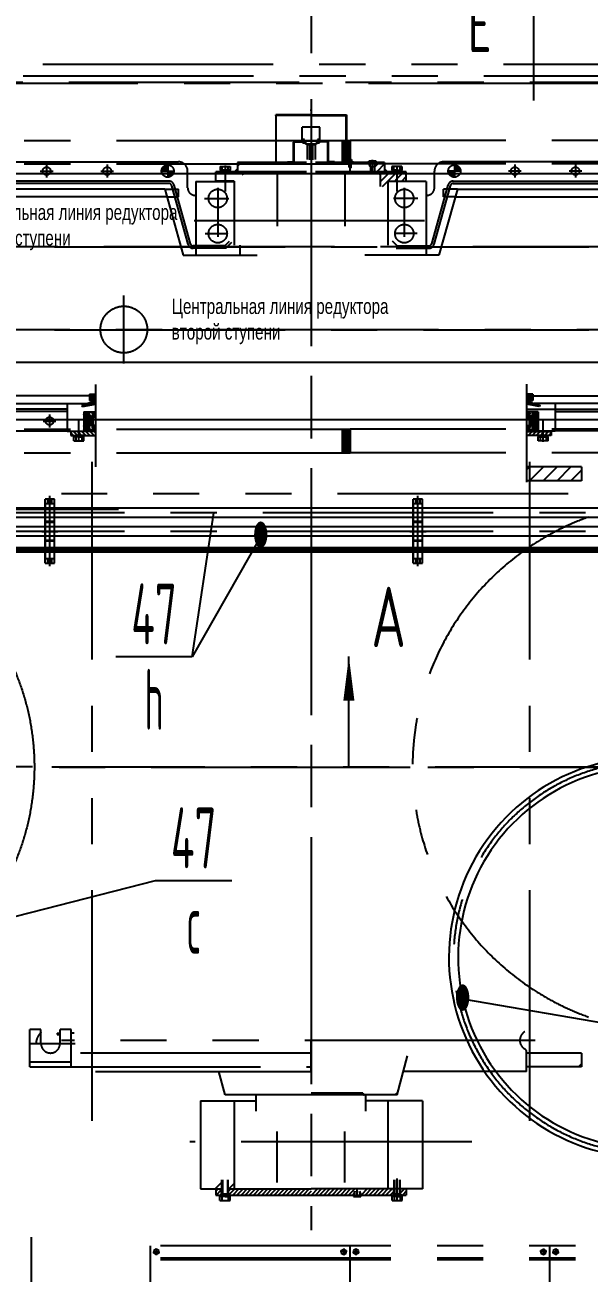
# Model space of a CAD drawing. Header units: millimetres. Extents: x 0 to 25200, y 0 to 17820.
# Drawn here: x 8432 to 10268, y 9320 to 13380 of the extents above; entities that cross this region are included whole.
import ezdxf
from ezdxf.enums import TextEntityAlignment as Align

# ---------------------------------------------------------------- set-up
doc = ezdxf.new("R2010")
doc.units = ezdxf.units.MM
doc.header["$LTSCALE"] = 600
doc.linetypes.add('G', pattern=[2, 1.25, -0.25, 0.25, -0.25])
doc.linetypes.add('K', pattern=[2.5, 1.25, -0.25, 0.25, -0.25, 0.25, -0.25])
for name, color, linetype in [('01', 7, 'Continuous'), ('02', 1, 'Continuous'), ('05', 4, 'G'), ('07', 6, 'K'), ('11', 3, 'Continuous')]:
    doc.layers.add(name, color=color, linetype=linetype)
doc.styles.get("Standard").update_dxf_attribs({"font": 'isocp', "width": 0.707, "bigfont": 'intecad.shx'})

# ---------------------------------------------------------------- blocks, each defined once
blk = doc.blocks.new('*U555')
at = {"layer": '01'}
for p, q in [((0, 8.8), (-8, 4.2)), ((-8, 4.2), (-8, 0)), ((-8, -4.2), (-8, 0)), ((8, 4.2), (0, 8.8)), ((8, 0), (8, 4.2)), ((8, 0), (8, -4.2)), ((0, -8.8), (-8, -4.2)), ((8, -4.2), (0, -8.8))]:
    blk.add_line(p, q, dxfattribs=at)
at = {"layer": '05'}
for p, q in [((-9.9, 0), (9.3, 0)), ((0, -10.6), (0, 10.2))]:
    blk.add_line(p, q, dxfattribs=at)

msp = doc.modelspace()

# ---------------------------------------------------------------- hatches: boundary and pattern name
at = {"layer": '02', "linetype": 'Continuous'}
h = msp.add_hatch(dxfattribs=at)
h.set_pattern_fill('_USER', color=1, scale=5, angle=315, style=0, double=1, pattern_type=0)
h.set_pattern_definition([(315, (3295.5616, 15905.7517), (3.535534, 3.535534), []), (45, (3295.5616, 15905.7517), (-3.535534, 3.535534), [])])
h.paths.add_polyline_path([(9489.754, 12985.599), (9464.754, 12959.866), (9464.754, 12928.196), (9486.966, 12928.196), (9489.754, 12931.065)])
h.paths.add_polyline_path([(9489.754, 12985.599), (9489.754, 13004.196), (9464.754, 13004.196), (9464.754, 12959.866)])
h = msp.add_hatch(dxfattribs=at)
h.set_pattern_fill('_USER', color=1, scale=5, angle=315, style=0, double=1, pattern_type=0)
h.set_pattern_definition([(315, (3295.5616, 14966.2517), (3.535534, 3.535534), []), (45, (3295.5616, 14966.2517), (-3.535534, 3.535534), [])])
h.paths.add_polyline_path([(9489.754, 12046.099), (9464.754, 12020.366), (9464.754, 11988.696), (9486.966, 11988.696), (9489.754, 11991.565)])
h.paths.add_polyline_path([(9489.754, 12046.099), (9489.754, 12064.696), (9464.754, 12064.696), (9464.754, 12020.366)])
at = {"layer": '07', "linetype": 'K'}
h = msp.add_hatch(color=6, dxfattribs=at)
h.paths.add_polyline_path([(8876.454, 12904.596), (8896.454, 12904.596), (8896.454, 12924.596, 0.41421356)])
h.paths.add_polyline_path([(8896.454, 12884.596, 0.41421356), (8916.454, 12904.596), (8896.454, 12904.596)])
for points in [[(9114.079, 12902.196), (9123.454, 12912.196), (9123.454, 12902.196)], [(9611.83, 12902.196), (9602.454, 12902.196), (9602.454, 12912.196)], [(9137.954, 12892.294), (9137.954, 12902.196), (9150.248, 12902.196)], [(9576.81, 12902.196), (9587.954, 12902.196), (9587.954, 12891.923)]]:
    msp.add_hatch(color=6, dxfattribs=at).paths.add_polyline_path(points)
h = msp.add_hatch(color=6, dxfattribs=at)
h.paths.add_polyline_path([(9849.454, 12904.596), (9829.454, 12904.596), (9829.454, 12924.596, -0.41421356)])
h.paths.add_polyline_path([(9829.454, 12884.596, -0.41421356), (9809.454, 12904.596), (9829.454, 12904.596)])
h = msp.add_hatch(color=6, dxfattribs=at)
h.paths.add_polyline_path([(8581.496, 12057.896), (8581.496, 12058.396), (8607.454, 12058.396), (8607.454, 12057.896)])
h.paths.add_polyline_path([(8607.454, 12057.896), (8607.454, 12058.396), (8623.304, 12058.396), (8623.304, 12057.896)])
h = msp.add_hatch(color=6, dxfattribs=at)
h.paths.add_polyline_path([(10144.413, 12057.896), (10144.413, 12058.396), (10118.454, 12058.396), (10118.454, 12057.896)])
h.paths.add_polyline_path([(10118.454, 12057.896), (10118.454, 12058.396), (10102.604, 12058.396), (10102.604, 12057.896)])

# ---------------------------------------------------------------- linework, layer by layer
at = {"layer": '01'}
for p, q in [((9464.754, 13004.196), (9464.754, 12928.196)), ((9489.754, 13004.196), (9489.754, 12928.196)), ((9464.754, 12064.696), (9464.754, 11988.696)), ((9489.754, 12064.696), (9489.754, 11988.696)), ((9486.035, 10966.196), (9686.035, 10966.196))]:
    msp.add_line(p, q, dxfattribs=at)
at = {"layer": '01', "color": 7, "linetype": 'Continuous'}
for p, q in [((8497.873, 11629.153), (8497.873, 11837.772)), ((8527.873, 11837.772), (8497.873, 11837.772)), ((8497.873, 11822.772), (8497.873, 11765.772)), ((8527.873, 11822.772), (8497.873, 11822.772)), ((8505.873, 11822.772), (8505.873, 11837.772)), ((8512.873, 11619.466), (8512.873, 11848.848)), ((8519.873, 11822.772), (8519.873, 11837.772)), ((8527.873, 11629.153), (8527.873, 11837.772)), ((8527.873, 11765.772), (8527.873, 11822.772)), ((9695.651, 11629.153), (9695.651, 11837.772)), ((9725.651, 11837.772), (9695.651, 11837.772)), ((9725.651, 11822.772), (9695.651, 11822.772)), ((9695.651, 11822.772), (9695.651, 11765.772)), ((9703.651, 11822.772), (9703.651, 11837.772)), ((9710.651, 11619.466), (9710.651, 11848.848)), ((9717.651, 11822.772), (9717.651, 11837.772)), ((9725.651, 11629.153), (9725.651, 11837.772)), ((9725.651, 11765.772), (9725.651, 11822.772)), ((11137.388, 11807.653), (7321.161, 11807.653)), ((11137.388, 11777.653), (7321.161, 11777.653)), ((11155.912, 11747.653), (7252.643, 11747.653)), ((8497.873, 11765.772), (8527.873, 11765.772)), ((8497.873, 11761.153), (8497.873, 11704.153)), ((8527.873, 11761.153), (8497.873, 11761.153)), ((8527.873, 11704.153), (8527.873, 11761.153)), ((9695.651, 11765.772), (9725.651, 11765.772)), ((9725.651, 11761.153), (9695.651, 11761.153)), ((9695.651, 11761.153), (9695.651, 11704.153)), ((9725.651, 11704.153), (9725.651, 11761.153)), ((11155.912, 11717.653), (7242.643, 11717.653)), ((8497.873, 11704.153), (8527.873, 11704.153)), ((8527.873, 11701.153), (8497.873, 11701.153)), ((8497.873, 11701.153), (8497.873, 11644.153)), ((8527.873, 11644.153), (8527.873, 11701.153)), ((9695.651, 11704.153), (9725.651, 11704.153)), ((9695.651, 11701.153), (9695.651, 11644.153)), ((9725.651, 11701.153), (9695.651, 11701.153)), ((9725.651, 11644.153), (9725.651, 11701.153)), ((8497.873, 11644.153), (8527.873, 11644.153)), ((8497.873, 11629.153), (8527.873, 11629.153)), ((8505.873, 11629.153), (8505.873, 11644.153)), ((8519.873, 11629.153), (8519.873, 11644.153)), ((9695.651, 11644.153), (9725.651, 11644.153)), ((9695.651, 11629.153), (9725.651, 11629.153)), ((9703.651, 11629.153), (9703.651, 11644.153)), ((9717.651, 11629.153), (9717.651, 11644.153))]:
    msp.add_line(p, q, dxfattribs=at)
at = {"layer": '01', "const_width": 20}
msp.add_lwpolyline([(11060.616, 11672.653), (8343.626, 11672.653), (8343.626, 10183.454), (8343.626, 10065.154), (8127.561, 10065.154)], dxfattribs=at)
at = {"layer": '01'}
for radius in [651.823, 621.823]:
    msp.add_arc((10463.42, 10346.88), radius, 81.767501, 273.811974, dxfattribs=at)
at = {"layer": '02'}
for p, q in [((10087.788, 13134.254), (10087.788, 13590.254)), ((8976.059, 11325.077), (9046.228, 11792.653)), ((9199.277, 11717.653), (8976.059, 11325.077)), ((9486.035, 10966.196), (9486.035, 11326.196)), ((8976.059, 11325.077), (8728.059, 11325.077)), ((8361.162, 10470.284), (8857.05, 10596.788)), ((8857.05, 10596.788), (9105.05, 10596.788)), ((9856.367, 10212.151), (14749.838, 9368.92)), ((8451.92, 9436.695), (8451.92, 8980.695))]:
    msp.add_line(p, q, dxfattribs=at)
at = {"layer": '02', "color": 1, "linetype": 'Continuous'}
for p, q in [((9464.754, 13004.196), (9489.754, 13004.196)), ((9464.754, 12928.196), (9489.754, 12928.196)), ((8182.254, 12896.496), (10544.254, 12896.496)), ((8182.254, 12096.496), (10544.254, 12096.496)), ((9464.754, 12064.696), (9489.754, 12064.696)), ((9464.754, 11988.696), (9489.754, 11988.696))]:
    msp.add_line(p, q, dxfattribs=at)
at = {"layer": '02'}
msp.add_lwpolyline([(9486.035, 11326.196, 0, 36, 0), (9486.035, 11182.196, 0, 0, 0)], format="xyseb", dxfattribs=at)
at = {"layer": '05', "color": 4, "linetype": 'G'}
for p, q in [((9362.954, 15538.186), (9362.954, 9460.38)), ((9362.954, 13085.196), (9362.954, 9501.025)), ((11839.054, 12658.596), (6831.995, 12658.596)), ((8528.393, 12658.296), (10266.791, 12658.296)), ((10978.035, 12388.596), (7747.873, 12388.596)), ((8528.393, 12388.596), (10266.791, 12388.596)), ((8486.976, 11794.272), (8539.337, 11794.272)), ((9684.753, 11794.272), (9737.114, 11794.272)), ((8486.976, 11732.653), (8539.337, 11732.653)), ((9684.753, 11732.653), (9737.114, 11732.653)), ((8486.976, 11672.653), (8539.337, 11672.653)), ((9684.753, 11672.653), (9737.114, 11672.653)), ((5242.734, 10966.196), (14493.262, 10966.196)), ((5242.734, 10966.196), (14493.262, 10966.196))]:
    msp.add_line(p, q, dxfattribs=at)
at = {"layer": '05'}
for p, q in [((8753.748, 12278.994), (8753.748, 12499.416)), ((3541.177, 11805.196), (8735.879, 11805.196)), ((11155.912, 11792.653), (7321.161, 11792.653)), ((11155.912, 11732.653), (7247.643, 11732.653))]:
    msp.add_line(p, q, dxfattribs=at)
at = {"layer": '05', "color": 4, "linetype": 'G'}
msp.add_arc((10463.42, 10346.88), 636.823, 81.767501, 273.811974, dxfattribs=at)
at = {"layer": '07', "color": 6, "linetype": 'K'}
for p, q in [((5489.754, 13252.196), (13826.745, 13252.196)), ((5425.754, 13214.196), (14328.754, 13214.196)), ((13299.745, 13189.205), (6670.754, 13189.205)), ((10824.754, 13192.186), (7911.754, 13192.186)), ((9247.954, 13085.196), (9247.954, 13087.196)), ((9362.954, 13087.196), (9247.954, 13087.196)), ((9247.954, 13085.196), (9247.954, 12932.196)), ((9362.954, 13085.196), (9247.954, 13085.196)), ((9362.954, 13100.052), (9362.954, 13104.332)), ((9362.954, 13095.061), (9362.954, 13033.747)), ((9362.954, 13094.423), (9362.954, 12938.59)), ((9362.954, 13094.361), (9362.954, 13033.747)), ((9362.954, 13087.196), (9477.954, 13087.196)), ((9362.954, 13085.196), (9477.954, 13085.196)), ((9475.954, 13085.196), (9475.954, 12999.488)), ((9477.954, 13085.196), (9475.954, 13085.196)), ((9477.954, 13087.196), (9477.954, 13085.196)), ((9477.954, 13085.196), (9477.954, 12937.196)), ((9392.041, 13047.696), (9334.041, 13047.696)), ((9334.041, 13002.196), (9334.041, 13047.696)), ((9392.041, 13002.196), (9392.041, 13047.696)), ((7229.754, 13004.196), (9464.754, 13004.196)), ((9306.354, 12936.196), (9306.354, 12998.197)), ((9308.354, 12936.196), (9308.354, 12998.197)), ((9310.354, 13002.197), (9343.954, 13002.195)), ((9310.354, 13000.197), (9343.954, 13000.194)), ((9392.041, 13002.196), (9334.041, 13002.196)), ((9335.124, 12999.097), (9338.954, 12999.097)), ((9335.124, 12996.297), (9335.124, 12999.097)), ((9338.954, 12996.297), (9335.124, 12996.297)), ((9335.804, 13000.197), (9335.804, 12999.097)), ((9338.954, 13000.197), (9335.804, 13000.197)), ((9335.804, 12999.097), (9338.954, 12999.097)), ((9336.954, 12999.097), (9336.954, 13007.097)), ((9336.954, 13007.097), (9338.954, 13007.097)), ((9336.954, 13001.197), (9338.954, 13001.197)), ((9336.954, 12999.097), (9336.954, 12996.297)), ((9337.954, 13007.097), (9337.954, 13001.197)), ((9338.954, 13000.197), (9338.319, 12999.097)), ((9338.954, 12993.232), (9338.954, 13010.646)), ((9340.954, 13007.097), (9338.954, 13007.097)), ((9338.954, 13006.638), (9338.954, 12994.096)), ((9338.954, 13006.638), (9338.954, 12994.096)), ((9338.954, 13002.294), (9338.954, 12997.001)), ((9340.954, 13001.197), (9338.954, 13001.197)), ((9338.954, 12999.097), (9339.589, 13000.197)), ((9338.954, 13000.197), (9342.104, 13000.197)), ((9342.104, 12999.097), (9338.954, 12999.097)), ((9342.784, 12999.097), (9338.954, 12999.097)), ((9338.954, 12996.297), (9342.784, 12996.297)), ((9339.454, 13002.197), (9339.454, 13000.197)), ((9339.454, 13002.197), (9339.454, 13000.197)), ((9339.954, 13007.097), (9339.954, 13001.197)), ((9340.954, 12999.097), (9340.954, 13007.097)), ((9340.954, 12999.097), (9340.954, 12996.297)), ((9341.454, 13002.197), (9341.454, 13000.197)), ((9341.454, 13002.197), (9341.454, 13000.197)), ((9342.104, 13000.197), (9342.104, 12999.097)), ((9342.784, 12996.297), (9342.784, 12999.097)), ((9343.954, 13002.195), (9343.954, 13000.194)), ((9344.954, 13002.196), (9344.954, 12992.196)), ((9380.954, 12992.196), (9344.954, 12992.197)), ((9375.954, 12992.196), (9349.954, 12992.196)), ((9375.954, 12990.196), (9349.954, 12990.196)), ((9349.954, 12990.196), (9349.954, 12942.196)), ((9357.954, 12992.196), (9357.954, 12941.196)), ((9367.954, 12992.196), (9367.954, 12942.196)), ((9375.954, 12990.196), (9375.954, 12942.196)), ((9380.954, 13002.196), (9380.954, 12992.196)), ((9415.554, 13002.099), (9381.954, 13002.097)), ((9381.954, 13002.097), (9381.954, 13000.095)), ((9415.554, 13000.099), (9381.954, 13000.099)), ((9383.124, 12998.999), (9386.954, 12998.999)), ((9383.124, 12996.199), (9383.124, 12998.999)), ((9386.954, 12996.199), (9383.124, 12996.199)), ((9383.804, 13000.099), (9383.804, 12998.999)), ((9386.954, 13000.099), (9383.804, 13000.099)), ((9383.804, 12998.999), (9386.954, 12998.999)), ((9384.454, 13002.099), (9384.454, 13000.099)), ((9384.454, 13002.099), (9384.454, 13000.099)), ((9384.954, 12998.999), (9384.954, 13006.999)), ((9384.954, 13006.999), (9386.954, 13006.999)), ((9384.954, 13001.099), (9386.954, 13001.099)), ((9384.954, 12998.999), (9384.954, 12996.199)), ((9385.954, 13006.999), (9385.954, 13001.099)), ((9386.954, 12998.999), (9386.319, 13000.099)), ((9386.454, 13002.099), (9386.454, 13000.099)), ((9386.454, 13002.099), (9386.454, 13000.099)), ((9386.954, 12993.134), (9386.954, 13010.548)), ((9388.954, 13006.999), (9386.954, 13006.999)), ((9386.954, 13006.54), (9386.954, 12993.998)), ((9386.954, 13006.54), (9386.954, 12993.998)), ((9386.954, 13002.196), (9386.954, 12996.903)), ((9388.954, 13001.099), (9386.954, 13001.099)), ((9386.954, 13000.099), (9387.589, 12998.999)), ((9386.954, 13000.099), (9390.104, 13000.099)), ((9390.104, 12998.999), (9386.954, 12998.999)), ((9390.784, 12998.999), (9386.954, 12998.999)), ((9386.954, 12996.199), (9390.784, 12996.199)), ((9387.954, 13006.999), (9387.954, 13001.099)), ((9388.954, 12998.999), (9388.954, 13006.999)), ((9388.954, 12998.999), (9388.954, 12996.199)), ((9390.104, 13000.099), (9390.104, 12998.999)), ((9390.784, 12996.199), (9390.784, 12998.999)), ((9417.554, 12936.196), (9417.554, 12998.099)), ((9419.554, 12936.196), (9419.554, 12998.099)), ((9475.954, 12998.134), (9475.954, 12932.196)), ((9475.954, 12994.639), (9477.954, 12992.639)), ((9475.954, 12990.149), (9477.954, 12988.149)), ((11496.754, 13004.196), (9489.754, 13004.196)), ((9367.954, 12972.196), (9357.954, 12972.196)), ((9367.954, 12958.196), (9357.954, 12958.196)), ((9357.954, 12958.196), (9357.954, 12941.196)), ((9367.954, 12958.196), (9367.954, 12941.196)), ((9475.954, 12985.659), (9477.954, 12983.659)), ((9475.954, 12981.169), (9477.954, 12979.169)), ((9475.954, 12976.679), (9477.954, 12974.679)), ((9475.954, 12972.189), (9477.954, 12970.189)), ((9475.954, 12967.698), (9477.954, 12965.698)), ((9475.954, 12963.208), (9477.954, 12961.208)), ((9475.954, 12958.718), (9477.954, 12956.718)), ((9475.954, 12954.228), (9477.954, 12952.228)), ((9475.954, 12949.738), (9477.954, 12947.738)), ((7229.754, 12928.196), (9464.754, 12928.196)), ((8229.354, 12934.596), (8931.387, 12934.596)), ((8502.454, 12925.428), (8502.454, 12883.763)), ((8699.454, 12925.428), (8699.454, 12883.763)), ((8896.454, 12925.428), (8896.454, 12883.763)), ((9066.979, 12919.696), (9066.979, 12907.196)), ((9066.979, 12919.696), (9099.929, 12919.696)), ((9073.454, 12907.196), (9073.454, 12919.696)), ((9083.454, 12922.761), (9083.454, 12838.647)), ((9083.454, 12909.292), (9083.454, 12900.1)), ((9093.454, 12907.196), (9093.454, 12919.696)), ((9099.929, 12919.696), (9099.929, 12907.196)), ((9123.454, 12912.196), (9114.079, 12902.196)), ((9347.954, 12932.196), (9123.454, 12932.196)), ((9123.454, 12932.196), (9123.454, 12902.196)), ((9135.347, 12932.196), (9123.454, 12920.303)), ((9247.954, 12932.196), (9291.354, 12932.196)), ((9286.354, 12934.196), (9304.354, 12934.196)), ((9286.354, 12932.143), (9286.354, 12934.143)), ((9288.954, 12932.196), (9304.354, 12932.196)), ((9602.454, 12932.196), (9377.954, 12932.196)), ((9439.554, 12934.196), (9421.554, 12934.196)), ((9436.954, 12932.196), (9421.554, 12932.196)), ((9439.554, 12932.138), (9439.554, 12934.138)), ((9475.954, 12945.248), (9477.954, 12943.248)), ((9475.954, 12940.758), (9477.954, 12938.758)), ((9475.954, 12936.267), (9477.954, 12934.267)), ((9475.954, 12932.196), (9475.954, 12932.196)), ((9475.954, 12932.196), (9497.958, 12932.196)), ((9477.954, 12937.196), (9497.954, 12937.196)), ((9477.954, 12937.196), (9477.954, 12932.196)), ((9489.954, 12941.996), (9485.559, 12941.996)), ((9485.559, 12941.996), (9485.559, 12938.496)), ((9485.559, 12938.496), (9489.954, 12938.496)), ((9489.954, 12938.496), (9486.104, 12938.496)), ((9486.104, 12938.496), (9486.104, 12937.196)), ((9486.104, 12937.196), (9489.954, 12937.196)), ((9486.124, 12938.496), (9489.954, 12938.496)), ((9487.454, 12938.496), (9487.454, 12941.996)), ((9487.454, 12917.196), (9487.454, 12932.196)), ((9487.454, 12932.196), (9487.454, 12921.496)), ((9487.454, 12921.496), (9489.954, 12921.496)), ((9487.454, 12917.196), (9492.454, 12917.196)), ((9487.954, 12932.196), (9487.954, 12915.196)), ((9487.954, 12915.196), (9489.954, 12913.831)), ((9491.954, 12915.196), (9487.954, 12915.196)), ((9488.454, 12921.496), (9488.454, 12932.196)), ((9489.954, 12938.496), (9489.204, 12937.196)), ((11496.754, 12928.196), (9489.754, 12928.196)), ((9489.954, 12917.473), (9489.954, 12944.288)), ((9489.954, 12941.996), (9494.349, 12941.996)), ((9489.954, 12940.592), (9489.954, 12932.1)), ((9489.954, 12939.161), (9489.954, 12924.504)), ((9494.349, 12938.496), (9489.954, 12938.496)), ((9489.954, 12938.496), (9493.804, 12938.496)), ((9493.784, 12938.496), (9489.954, 12938.496)), ((9489.954, 12937.196), (9490.705, 12938.496)), ((9489.954, 12897.816), (9489.954, 12937.443)), ((9493.804, 12937.196), (9489.954, 12937.196)), ((9489.954, 12922.444), (9489.954, 12929.247)), ((9492.454, 12921.496), (9489.954, 12921.496)), ((9491.954, 12915.196), (9489.954, 12913.831)), ((9491.454, 12921.496), (9491.454, 12932.196)), ((9491.954, 12932.196), (9491.954, 12915.196)), ((9492.454, 12938.496), (9492.454, 12941.996)), ((9492.454, 12917.196), (9492.454, 12932.196)), ((9494.557, 12932.196), (9492.454, 12930.093)), ((9492.454, 12932.196), (9492.454, 12921.496)), ((9493.804, 12938.496), (9493.804, 12937.196)), ((9494.349, 12941.996), (9494.349, 12938.496)), ((9497.954, 12937.196), (9497.954, 12932.196)), ((9497.954, 12937.196), (9497.954, 12932.196)), ((9551.332, 12932.196), (9551.332, 12937.339)), ((9574.577, 12937.339), (9551.332, 12937.339)), ((9554.889, 12919.196), (9551.332, 12932.196)), ((9555.954, 12919.196), (9553.389, 12932.196)), ((9554.889, 12919.196), (9571.019, 12919.196)), ((9555.954, 12919.196), (9555.954, 12902.196)), ((9562.954, 12895.853), (9562.954, 12941.162)), ((9569.954, 12919.196), (9572.519, 12932.196)), ((9584.359, 12932.196), (9569.954, 12917.791)), ((9569.954, 12919.196), (9569.954, 12902.196)), ((9571.019, 12919.196), (9574.577, 12932.196)), ((9574.577, 12932.196), (9574.577, 12937.339)), ((9602.454, 12927.84), (9576.81, 12902.196)), ((9602.454, 12932.196), (9602.454, 12902.196)), ((9602.454, 12912.196), (9611.83, 12902.196)), ((9625.979, 12919.696), (9625.979, 12907.196)), ((9658.929, 12919.696), (9625.979, 12919.696)), ((9632.454, 12907.196), (9632.454, 12919.696)), ((9642.454, 12922.761), (9642.454, 12838.647)), ((9642.454, 12909.292), (9642.454, 12900.1)), ((9652.454, 12907.196), (9652.454, 12919.696)), ((9658.929, 12919.696), (9658.929, 12907.196)), ((10496.554, 12934.596), (9794.522, 12934.596)), ((9829.454, 12925.428), (9829.454, 12883.763)), ((10026.454, 12925.428), (10026.454, 12883.763)), ((10223.454, 12925.428), (10223.454, 12883.763)), ((8899.955, 12872.096), (8229.354, 12872.096)), ((8481.622, 12904.596), (8523.286, 12904.596)), ((8678.622, 12904.596), (8720.286, 12904.596)), ((8875.622, 12904.596), (8917.286, 12904.596)), ((8961.387, 12850.562), (8961.387, 12904.596)), ((8988.454, 12871.196), (9112.954, 12871.196)), ((8988.454, 12871.196), (8988.454, 12630.596)), ((9347.954, 12902.196), (9052.954, 12902.196)), ((9052.954, 12871.196), (9052.954, 12902.196)), ((9112.954, 12872.196), (9052.954, 12872.196)), ((9099.929, 12907.196), (9066.979, 12907.196)), ((9068.354, 12907.196), (9068.354, 12902.196)), ((9083.454, 12907.196), (9068.354, 12907.196)), ((9068.354, 12902.196), (9083.454, 12902.196)), ((9083.454, 12907.196), (9080.568, 12902.196)), ((9083.454, 12902.196), (9086.341, 12907.196)), ((9083.454, 12907.196), (9098.554, 12907.196)), ((9098.554, 12902.196), (9083.454, 12902.196)), ((9093.454, 12871.196), (9112.954, 12871.196)), ((9098.554, 12907.196), (9098.554, 12902.196)), ((9112.954, 12872.196), (9112.954, 12663.196)), ((9150.248, 12902.196), (9137.954, 12892.294)), ((9252.954, 12893.428), (9252.954, 12725.187)), ((9672.954, 12902.196), (9377.954, 12902.196)), ((9472.954, 12893.428), (9472.954, 12725.187)), ((9489.954, 12905.142), (9487.007, 12902.196)), ((9555.954, 12903.791), (9554.359, 12902.196)), ((9576.81, 12902.196), (9587.954, 12891.923)), ((9587.954, 12902.196), (9587.954, 12854.196)), ((9587.954, 12892.077), (9598.073, 12902.196)), ((9587.954, 12869.626), (9589.524, 12871.196)), ((9589.524, 12871.196), (9620.524, 12902.196)), ((9594.974, 12854.196), (9611.974, 12871.196)), ((9602.454, 12905.389), (9599.261, 12902.196)), ((9611.974, 12871.196), (9612.954, 12872.175)), ((9612.954, 12872.196), (9672.954, 12872.196)), ((9612.954, 12872.196), (9612.954, 12663.196)), ((9737.454, 12871.196), (9612.954, 12871.196)), ((9612.974, 12872.196), (9631.454, 12890.675)), ((9625.979, 12907.196), (9658.929, 12907.196)), ((9627.354, 12907.196), (9627.354, 12902.196)), ((9642.454, 12907.196), (9627.354, 12907.196)), ((9627.354, 12902.196), (9642.454, 12902.196)), ((9631.454, 12890.675), (9642.454, 12901.675)), ((9635.425, 12872.196), (9642.454, 12879.225)), ((9642.454, 12902.196), (9639.568, 12907.196)), ((9642.454, 12907.196), (9645.341, 12902.196)), ((9642.454, 12907.196), (9657.554, 12907.196)), ((9657.554, 12902.196), (9642.454, 12902.196)), ((9642.454, 12901.675), (9642.974, 12902.196)), ((9642.454, 12879.225), (9653.454, 12890.225)), ((9653.454, 12890.225), (9665.425, 12902.196)), ((9657.554, 12907.196), (9657.554, 12902.196)), ((9657.876, 12872.196), (9672.954, 12887.274)), ((9672.954, 12871.196), (9672.954, 12902.196)), ((9737.454, 12871.196), (9737.454, 12630.596)), ((9764.522, 12850.562), (9764.522, 12904.596)), ((9850.286, 12904.596), (9808.622, 12904.596)), ((9825.953, 12872.096), (10496.554, 12872.096)), ((10047.286, 12904.596), (10005.622, 12904.596)), ((10244.286, 12904.596), (10202.622, 12904.596)), ((8886.837, 12845.596), (8099.367, 12845.596)), ((8899.955, 12864.396), (8229.354, 12864.396)), ((8886.837, 12845.596), (8931.454, 12845.596)), ((8886.837, 12845.596), (8946.792, 12630.596)), ((8962.778, 12666.341), (8909.588, 12857.082)), ((8970.195, 12668.409), (8917.005, 12859.15)), ((8931.454, 12820.596), (8931.454, 12845.596)), ((9059.454, 12850.562), (9059.454, 12691.058)), ((9666.454, 12850.562), (9666.454, 12691.058)), ((9755.714, 12668.409), (9808.904, 12859.15)), ((9763.131, 12666.341), (9816.321, 12857.082)), ((9839.072, 12845.596), (9779.117, 12630.596)), ((9794.454, 12820.596), (9794.454, 12845.596)), ((9839.072, 12845.596), (9794.454, 12845.596)), ((9825.953, 12864.396), (10496.554, 12864.396)), ((9839.072, 12845.596), (10626.542, 12845.596)), ((8893.809, 12820.596), (8116.397, 12820.596)), ((8893.809, 12820.596), (8931.454, 12820.596)), ((9015.887, 12815.596), (9094.959, 12815.596)), ((9710.022, 12815.596), (9630.949, 12815.596)), ((9832.1, 12820.596), (9794.454, 12820.596)), ((9832.1, 12820.596), (10609.512, 12820.596)), ((8982.515, 12744.196), (9768.144, 12744.196)), ((9017.954, 12701.096), (9089.454, 12701.096)), ((9082.649, 12661.096), (9097.649, 12676.096)), ((9085.839, 12653.396), (9105.349, 12672.906)), ((9643.259, 12661.096), (9628.259, 12676.096)), ((9707.954, 12701.096), (9636.454, 12701.096)), ((8946.792, 12630.596), (9187.954, 12630.596)), ((9082.649, 12661.096), (8979.827, 12661.096)), ((9085.839, 12653.396), (8979.827, 12653.396)), ((9131.204, 12663.196), (9131.204, 12630.596)), ((9779.117, 12630.596), (9538.004, 12630.596)), ((9640.07, 12653.396), (9746.081, 12653.396)), ((9643.259, 12661.096), (9746.081, 12661.096)), ((8641.454, 12178.596), (8661.454, 12178.596)), ((8641.454, 12178.596), (8641.454, 12158.596)), ((8645.879, 12178.596), (8641.454, 12174.171)), ((8659.35, 12178.596), (8643.538, 12162.784)), ((8654.86, 12178.596), (8643.538, 12167.274)), ((8650.369, 12178.596), (8643.538, 12171.764)), ((8661.454, 12210.501), (8661.454, 11942.096)), ((10064.454, 12211.396), (10064.454, 11892.425)), ((10084.454, 12178.596), (10064.454, 12178.596)), ((10066.559, 12178.596), (10082.371, 12162.784)), ((10071.049, 12178.596), (10082.371, 12167.274)), ((10075.539, 12178.596), (10082.371, 12171.764)), ((10080.029, 12178.596), (10084.454, 12174.171)), ((10084.454, 12178.596), (10084.454, 12158.596)), ((8641.454, 12173.596), (8099.292, 12173.596)), ((8122.19, 12148.596), (8636.583, 12148.596)), ((8568.954, 12148.596), (8568.954, 12058.396)), ((8653.301, 12154.458), (8617.03, 12141.739)), ((8617.03, 12141.739), (8618.923, 12139.096)), ((8618.528, 12142.264), (8617.436, 12141.172)), ((8618.923, 12139.096), (8661.454, 12146.64)), ((8625.443, 12144.689), (8620.049, 12139.295)), ((8632.358, 12147.114), (8625.508, 12140.264)), ((8638.33, 12148.596), (8630.966, 12141.232)), ((8642.82, 12148.596), (8636.425, 12142.2)), ((8639.274, 12149.539), (8638.33, 12148.596)), ((8642.76, 12162.006), (8641.454, 12160.7)), ((8653.301, 12158.596), (8641.454, 12158.596)), ((8647.31, 12148.596), (8641.883, 12143.168)), ((8646.189, 12151.964), (8642.82, 12148.596)), ((8661.454, 12176.21), (8643.84, 12158.596)), ((8653.104, 12154.389), (8647.31, 12148.596)), ((8651.8, 12148.596), (8647.342, 12144.137)), ((8661.454, 12171.72), (8648.33, 12158.596)), ((8661.454, 12158.25), (8651.8, 12148.596)), ((8656.29, 12148.596), (8652.8, 12145.105)), ((8661.454, 12167.23), (8652.82, 12158.596)), ((8661.454, 12162.74), (8653.301, 12154.586)), ((8653.301, 12158.596), (8653.301, 12154.458)), ((8661.454, 12153.759), (8656.29, 12148.596)), ((8660.781, 12148.596), (8658.258, 12146.073)), ((8661.454, 12149.269), (8660.781, 12148.596)), ((10064.454, 12176.21), (10082.069, 12158.596)), ((10064.454, 12171.72), (10077.579, 12158.596)), ((10064.454, 12167.23), (10073.089, 12158.596)), ((10064.454, 12162.74), (10072.608, 12154.586)), ((10064.454, 12158.25), (10074.108, 12148.596)), ((10064.454, 12153.759), (10069.618, 12148.596)), ((10064.454, 12149.269), (10065.128, 12148.596)), ((10106.985, 12139.096), (10064.454, 12146.64)), ((10065.128, 12148.596), (10067.65, 12146.073)), ((10069.618, 12148.596), (10073.109, 12145.105)), ((10072.608, 12158.596), (10072.608, 12154.458)), ((10072.608, 12158.596), (10084.454, 12158.596)), ((10072.608, 12154.458), (10108.879, 12141.739)), ((10072.805, 12154.389), (10078.598, 12148.596)), ((10074.108, 12148.596), (10078.567, 12144.137)), ((10078.598, 12148.596), (10084.026, 12143.168)), ((10079.72, 12151.964), (10083.089, 12148.596)), ((10083.089, 12148.596), (10089.484, 12142.2)), ((10083.148, 12162.006), (10084.454, 12160.7)), ((10084.454, 12173.596), (10626.617, 12173.596)), ((10086.635, 12149.539), (10087.579, 12148.596)), ((10087.579, 12148.596), (10094.942, 12141.232)), ((10603.719, 12148.596), (10089.326, 12148.596)), ((10093.55, 12147.114), (10100.401, 12140.264)), ((10100.465, 12144.689), (10105.859, 12139.295)), ((10108.879, 12141.739), (10106.985, 12139.096)), ((10107.381, 12142.264), (10108.473, 12141.172)), ((10156.954, 12148.596), (10156.954, 12058.396)), ((8568.954, 12130.295), (8164.236, 12130.295)), ((8568.954, 12122.595), (8167.425, 12122.595)), ((8511.954, 12112.428), (8511.954, 12070.763)), ((8623.304, 12121.896), (8661.454, 12121.896)), ((8623.304, 12112.913), (8628.49, 12121.896)), ((8623.304, 12121.896), (8623.304, 12057.896)), ((8642.292, 12119.378), (8623.304, 12119.378)), ((8629.22, 12102.896), (8623.304, 12113.142)), ((8642.292, 12113.028), (8623.304, 12113.028)), ((8654.764, 12106.678), (8623.304, 12106.678)), ((8661.279, 12102.896), (8623.304, 12102.896)), ((8627.982, 12098.693), (8623.304, 12098.693)), ((8627.747, 12098.693), (8623.544, 12102.896)), ((8624.853, 12102.896), (8635.823, 12121.896)), ((8636.552, 12102.896), (8625.583, 12121.896)), ((8634.986, 12095.944), (8628.035, 12102.896)), ((8632.185, 12102.896), (8642.292, 12120.401)), ((8639.476, 12095.944), (8632.525, 12102.896)), ((8643.885, 12102.896), (8632.915, 12121.896)), ((8643.967, 12095.944), (8637.015, 12102.896)), ((8639.518, 12102.896), (8643.351, 12109.536)), ((8642.292, 12118.354), (8640.247, 12121.896)), ((8647.248, 12097.152), (8641.505, 12102.896)), ((8642.292, 12112.614), (8642.292, 12121.896)), ((8650.198, 12098.693), (8645.995, 12102.896)), ((8646.85, 12102.896), (8650.055, 12108.447)), ((8651.217, 12102.896), (8648.419, 12107.742)), ((8653.308, 12100.073), (8650.485, 12102.896)), ((8661.279, 12115.42), (8651.945, 12102.896)), ((8653.016, 12114.173), (8652.065, 12111.125)), ((8652.61, 12112.872), (8653.338, 12114.133)), ((8659.496, 12113.028), (8652.658, 12113.028)), ((8655.666, 12107.889), (8652.673, 12113.074)), ((8653.308, 12102.896), (8653.308, 12076.896)), ((8654.967, 12120.43), (8654.377, 12118.537)), ((8658.467, 12119.378), (8654.639, 12119.378)), ((8661.279, 12118.532), (8654.967, 12120.43)), ((8655.388, 12117.683), (8656.677, 12119.916)), ((8659.798, 12113.433), (8655.924, 12120.142)), ((10064.454, 12130.295), (10561.673, 12130.295)), ((10102.604, 12121.896), (10064.454, 12121.896)), ((10064.629, 12118.532), (10070.941, 12120.43)), ((10064.629, 12115.42), (10073.964, 12102.896)), ((10064.629, 12102.896), (10102.604, 12102.896)), ((10066.111, 12113.433), (10069.984, 12120.142)), ((10066.413, 12113.028), (10073.25, 12113.028)), ((10067.442, 12119.378), (10071.27, 12119.378)), ((10070.521, 12117.683), (10069.232, 12119.916)), ((10070.242, 12107.889), (10073.236, 12113.074)), ((10070.941, 12120.43), (10071.532, 12118.537)), ((10071.145, 12106.678), (10102.604, 12106.678)), ((10073.299, 12112.872), (10072.571, 12114.133)), ((10072.601, 12102.896), (10072.601, 12076.896)), ((10072.601, 12100.073), (10075.423, 12102.896)), ((10072.893, 12114.173), (10073.844, 12111.125)), ((10074.692, 12102.896), (10077.49, 12107.742)), ((10075.711, 12098.693), (10079.914, 12102.896)), ((10079.059, 12102.896), (10075.854, 12108.447)), ((10078.661, 12097.152), (10084.404, 12102.896)), ((10081.942, 12095.944), (10088.894, 12102.896)), ((10082.024, 12102.896), (10092.994, 12121.896)), ((10086.391, 12102.896), (10082.557, 12109.536)), ((10083.617, 12112.614), (10083.617, 12121.896)), ((10083.617, 12118.354), (10085.661, 12121.896)), ((10093.723, 12102.896), (10083.617, 12120.401)), ((10083.617, 12119.378), (10102.604, 12119.378)), ((10083.617, 12113.028), (10102.604, 12113.028)), ((10086.432, 12095.944), (10093.384, 12102.896)), ((10089.356, 12102.896), (10100.326, 12121.896)), ((10101.056, 12102.896), (10090.086, 12121.896)), ((10090.922, 12095.944), (10097.874, 12102.896)), ((10096.689, 12102.896), (10102.604, 12113.142)), ((10102.604, 12112.913), (10097.418, 12121.896)), ((10097.926, 12098.693), (10102.604, 12098.693)), ((10098.162, 12098.693), (10102.364, 12102.896)), ((10102.604, 12121.896), (10102.604, 12057.896)), ((10156.954, 12122.595), (10558.483, 12122.595)), ((7229.754, 12064.696), (9464.754, 12064.696)), ((8229.504, 12059.596), (8568.954, 12059.596)), ((8491.122, 12091.596), (8532.786, 12091.596)), ((8568.954, 12058.396), (8661.454, 12058.396)), ((8581.496, 12058.396), (8581.496, 12044.896)), ((8661.454, 12057.896), (8581.496, 12057.896)), ((8602.943, 12044.896), (8589.943, 12057.896)), ((8607.454, 12053.855), (8603.414, 12057.896)), ((8607.454, 12024.331), (8607.454, 12093.444)), ((8629.884, 12044.896), (8616.884, 12057.896)), ((8653.308, 12089.896), (8620.827, 12089.896)), ((8627.982, 12081.098), (8623.304, 12081.098)), ((8627.094, 12076.896), (8623.304, 12080.685)), ((8623.304, 12062.113), (8631.839, 12076.896)), ((8661.279, 12076.896), (8623.304, 12076.896)), ((8623.304, 12074.813), (8624.507, 12076.896)), ((8633.204, 12057.896), (8623.304, 12075.042)), ((8642.292, 12074.928), (8623.304, 12074.928)), ((8642.292, 12068.578), (8623.304, 12068.578)), ((8625.871, 12057.896), (8623.304, 12062.342)), ((8655.173, 12062.228), (8623.304, 12062.228)), ((8631.584, 12076.896), (8627.381, 12081.098)), ((8628.202, 12057.896), (8639.171, 12076.896)), ((8640.536, 12057.896), (8629.566, 12076.896)), ((8636.074, 12076.896), (8629.98, 12082.99)), ((8629.982, 12096.693), (8629.982, 12083.098)), ((8630.496, 12095.944), (8629.982, 12096.458)), ((8653.308, 12095.944), (8629.982, 12095.944)), ((8653.308, 12083.847), (8629.982, 12083.847)), ((8643.354, 12044.896), (8630.354, 12057.896)), ((8640.564, 12076.896), (8633.612, 12083.847)), ((8635.534, 12057.896), (8642.292, 12069.601)), ((8642.292, 12067.554), (8636.899, 12076.896)), ((8645.054, 12076.896), (8638.102, 12083.847)), ((8642.292, 12067.614), (8642.292, 12076.896)), ((8649.544, 12076.896), (8642.593, 12083.847)), ((8642.866, 12057.896), (8645.734, 12062.863)), ((8656.825, 12044.896), (8643.825, 12057.896)), ((8647.868, 12057.896), (8644.74, 12063.314)), ((8647.195, 12083.736), (8647.083, 12083.847)), ((8653.308, 12077.622), (8649.832, 12081.098)), ((8650.199, 12057.896), (8659.53, 12074.058)), ((8653.78, 12060.357), (8651.309, 12064.637)), ((8661.279, 12070.42), (8651.945, 12057.896)), ((8653.016, 12069.173), (8652.065, 12066.125)), ((8659.906, 12068.578), (8652.83, 12068.578)), ((8654.967, 12075.43), (8654.377, 12073.537)), ((8656.638, 12074.928), (8654.811, 12074.928)), ((8661.279, 12073.532), (8654.967, 12075.43)), ((8657.911, 12065.901), (8655.417, 12070.22)), ((8661.454, 12053.736), (8657.295, 12057.896)), ((8661.279, 12072.767), (8660.745, 12073.693)), ((11496.754, 12064.696), (9489.754, 12064.696)), ((10156.954, 12058.396), (10064.454, 12058.396)), ((10064.454, 12057.896), (10144.413, 12057.896)), ((10064.454, 12053.736), (10068.614, 12057.896)), ((10064.629, 12076.896), (10102.604, 12076.896)), ((10064.629, 12073.532), (10070.941, 12075.43)), ((10064.629, 12072.767), (10065.164, 12073.693)), ((10064.629, 12070.42), (10073.964, 12057.896)), ((10066.003, 12068.578), (10073.079, 12068.578)), ((10075.71, 12057.896), (10066.379, 12074.058)), ((10067.997, 12065.901), (10070.491, 12070.22)), ((10069.084, 12044.896), (10082.084, 12057.896)), ((10069.271, 12074.928), (10071.098, 12074.928)), ((10070.735, 12062.228), (10102.604, 12062.228)), ((10070.941, 12075.43), (10071.532, 12073.537)), ((10072.129, 12060.357), (10074.6, 12064.637)), ((10072.601, 12095.944), (10095.926, 12095.944)), ((10072.601, 12089.896), (10105.082, 12089.896)), ((10072.601, 12083.847), (10095.926, 12083.847)), ((10072.601, 12077.622), (10076.077, 12081.098)), ((10072.893, 12069.173), (10073.844, 12066.125)), ((10076.364, 12076.896), (10083.316, 12083.847)), ((10078.04, 12057.896), (10081.169, 12063.314)), ((10078.714, 12083.736), (10078.826, 12083.847)), ((10083.042, 12057.896), (10080.175, 12062.863)), ((10080.854, 12076.896), (10087.806, 12083.847)), ((10082.554, 12044.896), (10095.554, 12057.896)), ((10083.616, 12067.554), (10089.01, 12076.896)), ((10083.617, 12067.614), (10083.617, 12076.896)), ((10083.617, 12074.928), (10102.604, 12074.928)), ((10090.375, 12057.896), (10083.617, 12069.601)), ((10083.617, 12068.578), (10102.604, 12068.578)), ((10085.344, 12076.896), (10092.296, 12083.847)), ((10085.373, 12057.896), (10096.342, 12076.896)), ((10097.707, 12057.896), (10086.737, 12076.896)), ((10089.835, 12076.896), (10095.929, 12082.99)), ((10092.705, 12057.896), (10102.604, 12075.042)), ((10102.604, 12062.113), (10094.07, 12076.896)), ((10094.325, 12076.896), (10098.527, 12081.098)), ((10095.412, 12095.944), (10095.926, 12096.458)), ((10095.926, 12096.693), (10095.926, 12083.098)), ((10096.025, 12044.896), (10109.025, 12057.896)), ((10097.926, 12081.098), (10102.604, 12081.098)), ((10098.815, 12076.896), (10102.604, 12080.685)), ((10100.037, 12057.896), (10102.604, 12062.342)), ((10102.604, 12074.813), (10101.402, 12076.896)), ((10118.454, 12024.331), (10118.454, 12093.444)), ((10118.454, 12053.855), (10122.495, 12057.896)), ((10122.966, 12044.896), (10135.966, 12057.896)), ((10144.413, 12058.396), (10144.413, 12044.896)), ((10496.404, 12059.596), (10156.954, 12059.596)), ((8589.473, 12044.896), (8581.496, 12052.872)), ((8581.496, 12044.896), (8661.454, 12044.896)), ((8590.979, 12027.396), (8590.979, 12039.896)), ((8623.929, 12039.896), (8590.979, 12039.896)), ((8590.979, 12027.396), (8623.929, 12027.396)), ((8592.354, 12039.896), (8592.354, 12044.896)), ((8592.354, 12044.896), (8607.454, 12044.896)), ((8607.454, 12039.896), (8592.354, 12039.896)), ((8597.454, 12039.896), (8597.454, 12027.396)), ((8607.454, 12044.896), (8604.568, 12039.896)), ((8616.414, 12044.896), (8607.454, 12053.855)), ((8607.454, 12037.799), (8607.454, 12046.991)), ((8622.554, 12044.896), (8607.454, 12044.896)), ((8607.454, 12039.896), (8610.341, 12044.896)), ((8607.454, 12039.896), (8622.554, 12039.896)), ((8617.454, 12039.896), (8617.454, 12027.396)), ((8622.554, 12039.896), (8622.554, 12044.896)), ((8623.929, 12027.396), (8623.929, 12039.896)), ((10144.413, 12044.896), (10064.454, 12044.896)), ((10101.979, 12039.896), (10134.929, 12039.896)), ((10101.979, 12027.396), (10101.979, 12039.896)), ((10134.929, 12027.396), (10101.979, 12027.396)), ((10103.354, 12044.896), (10118.454, 12044.896)), ((10103.354, 12039.896), (10103.354, 12044.896)), ((10103.354, 12044.896), (10118.454, 12044.896)), ((10103.354, 12039.896), (10103.354, 12044.896)), ((10118.454, 12039.896), (10103.354, 12039.896)), ((10118.454, 12039.896), (10103.354, 12039.896)), ((10108.454, 12039.896), (10108.454, 12027.396)), ((10109.495, 12044.896), (10118.454, 12053.855)), ((10118.454, 12039.896), (10115.568, 12044.896)), ((10118.454, 12039.896), (10115.568, 12044.896)), ((10118.454, 12037.799), (10118.454, 12046.991)), ((10118.454, 12037.799), (10118.454, 12046.991)), ((10133.554, 12044.896), (10118.454, 12044.896)), ((10118.454, 12044.896), (10121.341, 12039.896)), ((10133.554, 12044.896), (10118.454, 12044.896)), ((10118.454, 12044.896), (10121.341, 12039.896)), ((10118.454, 12039.896), (10133.554, 12039.896)), ((10118.454, 12039.896), (10133.554, 12039.896)), ((10128.454, 12039.896), (10128.454, 12027.396)), ((10133.554, 12039.896), (10133.554, 12044.896)), ((10133.554, 12039.896), (10133.554, 12044.896)), ((10134.929, 12027.396), (10134.929, 12039.896)), ((10136.436, 12044.896), (10144.413, 12052.872)), ((7229.754, 11988.696), (9464.754, 11988.696)), ((11496.754, 11988.696), (9489.754, 11988.696)), ((8650.954, 9815.494), (8650.954, 11958.987)), ((10242.954, 11942.096), (10064.454, 11942.096)), ((10064.454, 11932.503), (10074.047, 11942.096)), ((10073.948, 11897.096), (10118.948, 11942.096)), ((10074.954, 9815.494), (10074.954, 11958.987)), ((10118.85, 11897.096), (10163.85, 11942.096)), ((10163.751, 11897.096), (10208.751, 11942.096)), ((10242.954, 11942.096), (10242.954, 11897.096)), ((10242.954, 11897.096), (10064.454, 11897.096)), ((10208.652, 11897.096), (10242.954, 11931.398)), ((10199.242, 11855.196), (8551.183, 11855.196)), ((6670.754, 11779.205), (14217.754, 11779.205)), ((6670.754, 11779.205), (14217.754, 11779.205)), ((8456.867, 10966.624), (6715.138, 10966.624)), ((10517.426, 10966.196), (8519.631, 10966.196)), ((8448.087, 9991.096), (8448.087, 10113.096)), ((8484.087, 10113.096), (8448.087, 10113.096)), ((8484.087, 10067.096), (8484.087, 10113.096)), ((8582.087, 10113.096), (8546.087, 10113.096)), ((8546.087, 10067.096), (8546.087, 10113.096)), ((8582.087, 9991.096), (8582.087, 10113.096)), ((8537.087, 10101.096), (8546.087, 10101.096)), ((8537.087, 10101.096), (8537.087, 10096.096)), ((8537.087, 10096.096), (8546.087, 10096.096)), ((10092.602, 10077.196), (8551.183, 10077.196)), ((8592.087, 10101.096), (8582.087, 10101.096)), ((9362.204, 10077.196), (9362.204, 9976.196)), ((9363.704, 10077.196), (9363.704, 9976.196)), ((8445.16, 10067.096), (8594.833, 10067.096)), ((9362.954, 10036.096), (8582.087, 10036.096)), ((9642.954, 9899.596), (9677.118, 10027.096)), ((10064.454, 9975.596), (10064.454, 10039.967)), ((10242.954, 10036.096), (10064.454, 10036.096)), ((10242.954, 10036.096), (10242.954, 9991.096)), ((8582.087, 10006.096), (8448.087, 10006.096)), ((8448.087, 9991.096), (9362.954, 9991.096)), ((10242.954, 9991.096), (10064.454, 9991.096)), ((10064.454, 9975.596), (10064.454, 9991.096)), ((10233.407, 9991.096), (10242.954, 10000.643)), ((8661.454, 9975.596), (9362.954, 9975.596)), ((9082.954, 9899.596), (9062.59, 9975.596)), ((9363.704, 9976.196), (9362.204, 9976.196)), ((10064.454, 9975.596), (9663.318, 9975.596)), ((9531.204, 9905.596), (9362.954, 9905.596)), ((9531.204, 9905.596), (9537.204, 9899.596)), ((9635.916, 9899.596), (9645.531, 9909.211)), ((9002.954, 9880.346), (9184.704, 9880.346)), ((9002.954, 9880.346), (9002.954, 9594.046)), ((9642.954, 9899.596), (9082.954, 9899.596)), ((9112.954, 9880.346), (9112.954, 9594.046)), ((9184.704, 9847.196), (9184.704, 9899.596)), ((9541.204, 9847.196), (9541.204, 9899.596)), ((9725.955, 9880.346), (9541.204, 9880.346)), ((9612.954, 9880.346), (9612.954, 9594.046)), ((9725.955, 9880.346), (9725.955, 9594.046)), ((9885.756, 9747.196), (8968.702, 9747.196)), ((9252.954, 9615.431), (9252.954, 9780.451)), ((9472.954, 9615.431), (9472.954, 9780.451)), ((9072.954, 9574.046), (9072.954, 9624.046)), ((9074.954, 9624.046), (9074.954, 9576.546)), ((9090.954, 9624.046), (9090.954, 9576.546)), ((9092.954, 9574.046), (9092.954, 9624.046)), ((9632.954, 9574.046), (9632.954, 9624.046)), ((9634.954, 9624.046), (9634.954, 9576.546)), ((9642.954, 9553.481), (9642.954, 9627.594)), ((9650.954, 9624.046), (9650.954, 9576.546)), ((9652.954, 9574.046), (9652.954, 9624.046)), ((9002.954, 9594.046), (9072.954, 9594.046)), ((9072.954, 9616.386), (9050.614, 9594.046)), ((9052.954, 9594.046), (9052.954, 9574.046)), ((9060.735, 9594.046), (9052.954, 9586.265)), ((9071.954, 9591.795), (9054.205, 9574.046)), ((9071.954, 9574.046), (9071.954, 9594.046)), ((9092.954, 9594.046), (9362.954, 9594.046)), ((9093.954, 9574.046), (9093.954, 9594.046)), ((9101.146, 9594.046), (9093.954, 9586.854)), ((9114.616, 9594.046), (9094.616, 9574.046)), ((9112.954, 9611.485), (9095.515, 9594.046)), ((9128.087, 9594.046), (9108.087, 9574.046)), ((9141.557, 9594.046), (9121.557, 9574.046)), ((9155.028, 9594.046), (9135.028, 9574.046)), ((9168.498, 9594.046), (9148.498, 9574.046)), ((9181.968, 9594.046), (9161.968, 9574.046)), ((9195.439, 9594.046), (9175.439, 9574.046)), ((9208.909, 9594.046), (9188.909, 9574.046)), ((9222.379, 9594.046), (9202.379, 9574.046)), ((9235.85, 9594.046), (9215.85, 9574.046)), ((9249.32, 9594.046), (9229.32, 9574.046)), ((9262.791, 9594.046), (9242.791, 9574.046)), ((9276.261, 9594.046), (9256.261, 9574.046)), ((9289.731, 9594.046), (9269.731, 9574.046)), ((9303.202, 9594.046), (9283.202, 9574.046)), ((9316.672, 9594.046), (9296.672, 9574.046)), ((9330.143, 9594.046), (9310.143, 9574.046)), ((9343.613, 9594.046), (9323.613, 9574.046)), ((9357.083, 9594.046), (9337.083, 9574.046)), ((9362.954, 9586.446), (9350.554, 9574.046)), ((9725.955, 9594.046), (9362.954, 9594.046)), ((9384.024, 9594.046), (9364.024, 9574.046)), ((9397.494, 9594.046), (9377.494, 9574.046)), ((9410.965, 9594.046), (9390.965, 9574.046)), ((9424.435, 9594.046), (9404.435, 9574.046)), ((9437.906, 9594.046), (9417.906, 9574.046)), ((9451.376, 9594.046), (9431.376, 9574.046)), ((9464.846, 9594.046), (9444.846, 9574.046)), ((9478.317, 9594.046), (9458.317, 9574.046)), ((9491.787, 9594.046), (9471.787, 9574.046)), ((9505.258, 9594.046), (9485.258, 9574.046)), ((9504.889, 9587.046), (9501.332, 9574.046)), ((9505.954, 9587.046), (9503.389, 9574.046)), ((9512.954, 9568.024), (9512.954, 9597.316)), ((9519.954, 9587.046), (9522.519, 9574.046)), ((9521.019, 9587.046), (9524.577, 9574.046)), ((9545.669, 9594.046), (9525.669, 9574.046)), ((9559.139, 9594.046), (9539.139, 9574.046)), ((9572.609, 9594.046), (9552.609, 9574.046)), ((9586.08, 9594.046), (9566.08, 9574.046)), ((9599.55, 9594.046), (9579.55, 9574.046)), ((9613.021, 9594.046), (9593.021, 9574.046)), ((9626.491, 9594.046), (9606.491, 9574.046)), ((9631.954, 9586.039), (9619.961, 9574.046)), ((9631.954, 9574.046), (9631.954, 9594.046)), ((9653.954, 9574.046), (9653.954, 9594.046)), ((9666.902, 9594.046), (9653.954, 9581.098)), ((9672.954, 9586.627), (9660.373, 9574.046)), ((9672.954, 9594.046), (9672.954, 9574.046)), ((9725.955, 9595.867), (9724.133, 9594.046)), ((9052.954, 9574.046), (9672.954, 9574.046)), ((9066.479, 9556.546), (9066.479, 9569.046)), ((9099.429, 9569.046), (9066.479, 9569.046)), ((9066.479, 9556.546), (9099.429, 9556.546)), ((9071.954, 9578.324), (9067.676, 9574.046)), ((9067.854, 9574.046), (9082.954, 9574.046)), ((9067.854, 9569.046), (9067.854, 9574.046)), ((9082.954, 9569.046), (9067.854, 9569.046)), ((9092.954, 9576.546), (9072.954, 9576.546)), ((9072.954, 9569.046), (9072.954, 9556.546)), ((9082.954, 9574.046), (9080.068, 9569.046)), ((9082.954, 9566.949), (9082.954, 9576.141)), ((9098.054, 9574.046), (9082.954, 9574.046)), ((9082.954, 9569.046), (9085.841, 9574.046)), ((9082.954, 9569.046), (9098.054, 9569.046)), ((9092.954, 9569.046), (9092.954, 9556.546)), ((9098.054, 9569.046), (9098.054, 9574.046)), ((9099.429, 9556.546), (9099.429, 9569.046)), ((9502.313, 9577.631), (9498.728, 9574.046)), ((9501.332, 9574.046), (9501.332, 9568.938)), ((9501.332, 9568.938), (9524.577, 9568.938)), ((9524.577, 9574.046), (9524.577, 9568.938)), ((9626.479, 9556.546), (9626.479, 9569.046)), ((9659.429, 9569.046), (9626.479, 9569.046)), ((9626.479, 9556.546), (9659.429, 9556.546)), ((9627.854, 9569.046), (9627.854, 9574.046)), ((9627.854, 9574.046), (9642.954, 9574.046)), ((9642.954, 9569.046), (9627.854, 9569.046)), ((9652.954, 9576.546), (9632.954, 9576.546)), ((9632.954, 9569.046), (9632.954, 9556.546)), ((9642.954, 9569.046), (9640.068, 9574.046)), ((9642.954, 9566.949), (9642.954, 9576.141)), ((9658.054, 9574.046), (9642.954, 9574.046)), ((9642.954, 9574.046), (9645.841, 9569.046)), ((9642.954, 9569.046), (9658.054, 9569.046)), ((9652.954, 9569.046), (9652.954, 9556.546)), ((9658.054, 9569.046), (9658.054, 9574.046)), ((9659.429, 9556.546), (9659.429, 9569.046)), ((12623.154, 9409.186), (8839.154, 9409.186)), ((8839.154, 9409.186), (8839.154, 8679.186)), ((9489.154, 9409.186), (9489.154, 8679.186)), ((10139.154, 9409.186), (10139.154, 8679.186)), ((12623.154, 9369.186), (8839.154, 9369.186)), ((12623.154, 9363.186), (8839.154, 9363.186))]:
    msp.add_line(p, q, dxfattribs=at)
for centre, radius in [((8502.454, 12904.596), 13), ((8699.454, 12904.596), 13), ((8896.454, 12904.596), 20), ((9829.454, 12904.596), 20), ((10026.454, 12904.596), 13), ((10223.454, 12904.596), 13), ((9059.454, 12815.596), 30), ((9666.454, 12815.596), 30), ((9059.454, 12701.096), 30), ((9666.454, 12701.096), 30), ((8753.748, 12389.205), 76), ((8511.954, 12091.596), 13), ((8653.461, 12116.429), 2.299), ((8653.461, 12116.429), 1.318), ((10072.447, 12116.429), 2.299), ((10072.447, 12116.429), 1.318), ((8653.461, 12071.429), 2.299), ((8653.461, 12071.429), 1.318), ((10072.447, 12071.429), 2.299), ((10072.447, 12071.429), 1.318), ((7668.754, 10966.624), 793.75)]:
    msp.add_circle(centre, radius, dxfattribs=at)
for centre, radius, start, end in [((9310.354, 12998.197), 4, 90, 180), ((9310.354, 12998.197), 2, 90, 180), ((9415.554, 12998.099), 4, 0, 90), ((9415.554, 12998.099), 2, 0, 90), ((8931.387, 12904.596), 30, 0, 90), ((9304.354, 12936.196), 2, 270, 0), ((9304.354, 12936.196), 4, 270, 0), ((9421.554, 12936.196), 4, 180, 270), ((9421.554, 12936.196), 2, 180, 270), ((9794.522, 12904.596), 30, 90, 180), ((8899.955, 12854.396), 17.7, 15.581668, 90), ((9825.953, 12854.396), 17.7, 90, 164.418332), ((8899.955, 12854.396), 10, 15.581668, 90), ((8986.387, 12850.562), 25, 180, 274.743193), ((9739.522, 12850.562), 25, 265.256807, 0), ((9825.953, 12854.396), 10, 90, 164.418332), ((8979.827, 12671.096), 17.7, 195.581668, 270), ((8979.827, 12671.096), 10, 195.581668, 270), ((9746.081, 12671.096), 10, 270, 344.418332), ((9746.081, 12671.096), 17.7, 270, 344.418332), ((8627.982, 12096.693), 2, 0, 90), ((8647.292, 12112.614), 5, 180, 342.676765), ((10078.617, 12112.614), 5, 197.323235, 0), ((10097.926, 12096.693), 2, 90, 180), ((8627.982, 12083.098), 2, 270, 0), ((8647.292, 12067.614), 5, 180, 342.676765), ((10078.617, 12067.614), 5, 197.323235, 0), ((10097.926, 12083.098), 2, 180, 270), ((10556.754, 10966.186), 863.5, 109.688418, 250.304242), ((8515.087, 10067.096), 47, 131.267427, 180), ((10074.954, 10077.196), 32.5, 119.926435, 241.160811), ((8515.087, 10067.096), 31, 180, 0), ((10054.454, 10039.967), 10, 0, 61.160811), ((9536.204, 9904.596), 5, 180, 270)]:
    msp.add_arc(centre, radius, start, end, dxfattribs=at)
at = {"layer": '11'}
msp.add_line((7268.454, 12282.765), (11457.454, 12282.765), dxfattribs=at)

# ---------------------------------------------------------------- block references
at = {"layer": '07', "color": 6, "linetype": 'K', "xscale": -1, "rotation": 180}
for p in [(8859.154, 9389.186), (9509.154, 9389.186), (10159.154, 9389.186)]:
    msp.add_blockref('*U555', p, dxfattribs=at)
at = {"layer": '07', "color": 6, "linetype": 'K', "rotation": 180}
for p in [(9469.154, 9389.186), (10119.154, 9389.186)]:
    msp.add_blockref('*U555', p, dxfattribs=at)

# ---------------------------------------------------------------- texts
at = {"layer": '01', "char_height": 50, "attachment_point": 1}
for s, insert in [('{\\fArial|b0|i0|c204|p34;\\C3;Центральная линия редуктора\\Pпервой ступени}', (8222.9, 12795.591)), ('{\\fArial|b0|i0|c204|p34;\\C3;Центральная линия редуктора\\Pвторой ступени}', (8909.653, 12489.849))]:
    msp.add_mtext(s, dxfattribs=dict(at, insert=insert))
at = {"layer": '02', "width": 0.605172}
for p, p2 in [((9175.277, 11677.653), (9223.277, 11677.653)), ((9832.367, 10172.151), (9880.367, 10172.151))]:
    msp.add_text('●', height=80, dxfattribs=at).set_placement(p, p2, align=Align.FIT)
at = {"layer": '11', "width": 0.707}
for s, height, p in [('E', 168, (9873.562, 13240.814)), ('A', 196, (9559.3, 11297.682))]:
    msp.add_text(s, height=height, dxfattribs=at).set_placement(p, align=Align.BOTTOM_LEFT)
at = {"layer": '11'}
for s, height, width, p, p2 in [('47', 197.9899, 0.556706, (8777.659, 11365.077), (8926.459, 11365.077)), ('h', 197.99, 0.526103, (8821.526, 11087.087), (8882.591, 11087.087)), ('47', 197.9899, 0.556706, (8906.65, 10636.788), (9055.45, 10636.788)), ('c', 197.99, 0.528276, (8957.517, 10358.798), (9004.584, 10358.798))]:
    msp.add_text(s, height=height, dxfattribs=dict(at, width=width)).set_placement(p, p2, align=Align.FIT)

doc.saveas('drawing.dxf')
